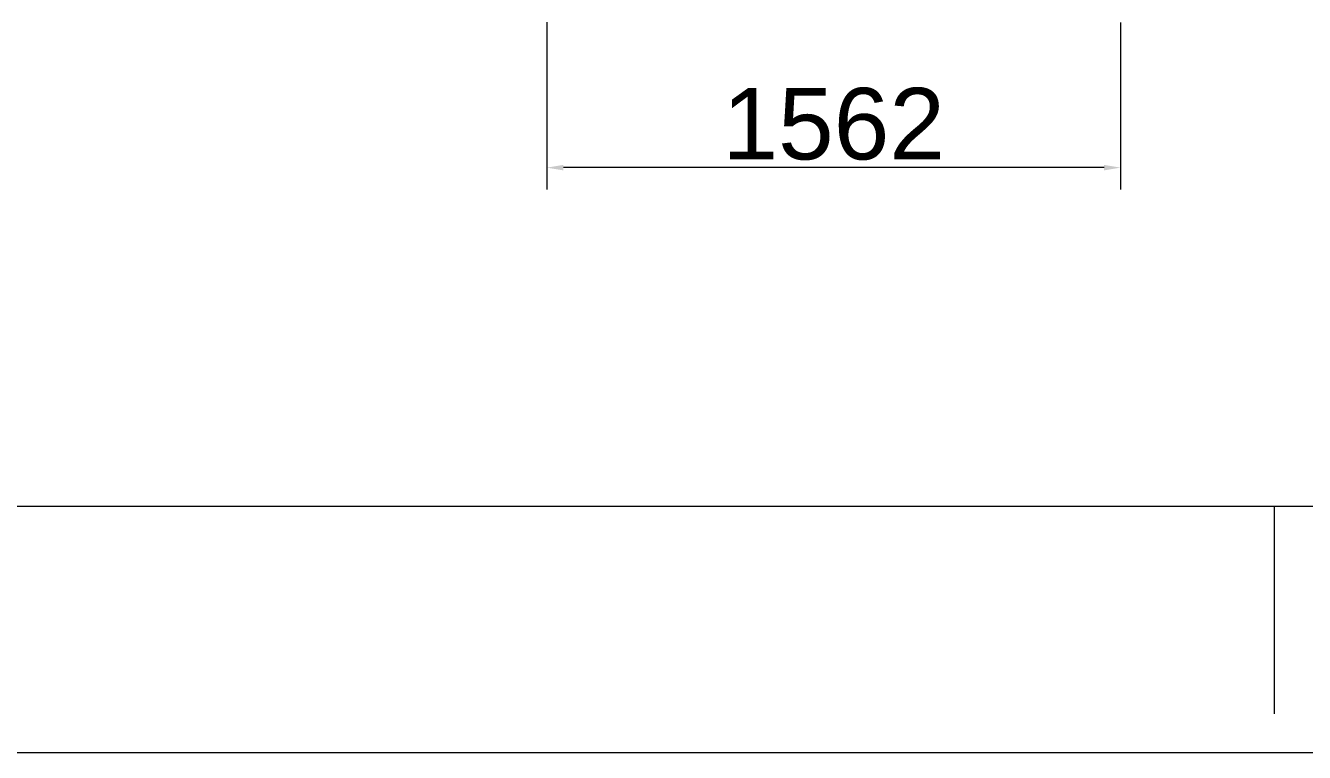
# Model space of a CAD drawing. Header units: millimetres. Extents: x 907 to 806139, y 2004 to 615514.
# Drawn here: x 115830 to 204276, y 2004 to 52307 of the extents above; entities that cross this region are included whole.
import ezdxf
from ezdxf.enums import TextEntityAlignment as Align

# ---------------------------------------------------------------- set-up
doc = ezdxf.new("R2010")
doc.units = ezdxf.units.MM
doc.header["$LTSCALE"] = 25.4
doc.layers.get('Defpoints').update_dxf_attribs({"lineweight": 5})
doc.layers.add('Title Block', color=7, linetype='Continuous', lineweight=5)
doc.styles.add('ACANSTS', font='romans.shx', dxfattribs={"height": 25.4})
doc.styles.add('Roman', font='arial.ttf')
doc.styles.get("Standard").update_dxf_attribs({"font": 'arial.ttf'})
doc.dimstyles.new('ISO-25', dxfattribs={"dimscale": 30, "dimtxt": 38.1, "dimasz": 38.1, "dimexe": 50.8, "dimexo": 50.8, "dimgap": 15.875, "dimtad": 1, "dimtih": 1, "dimtoh": 1, "dimdec": 1, "dimlfac": 0.03937, "dimdsep": 46, "dimtxsty": 'Standard', "dimcen": 63.5, "dimclrd": 7, "dimclre": 7, "dimclrt": 7, "dimadec": 0, "dimazin": 0, "dimtfac": 1, "dimtdec": 1, "dimtmove": 0, "dimatfit": 3, "dimfxl": 25.4, "dimlwd": 5, "dimlwe": 5, "dimarcsym": 0})

# ---------------------------------------------------------------- blocks, each defined once
blk = doc.blocks.new('LONE STAR BLOWER TITLE BLOCK (SIZE A)')
at = {"layer": 'Title Block', "lineweight": 15}
for p, q in [((12.7, 12.7), (587.375, 12.7)), ((150.019, 1.984), (150.019, 12.7)), ((0, 0), (600.075, 0))]:
    blk.add_line(p, q, dxfattribs=at)
at = {"layer": 'Title Block', "lineweight": 15, "style": 'ACANSTS'}
for tag, p, height in [('DRAWN_BY', (375.455, 58.156), 3.429), ('DRAWN_DATE', (402.657, 58.472), 3.429), ('DRAWING_SUBTITLE', (450.179, 50.212), 5.144), ('CHECKED_BY', (376.02, 49.373), 3.429), ('CHECK_DATE', (402.181, 49.496), 3.429), ('ENGINEER', (375.867, 40.952), 3.429), ('ENG_DATE', (401.953, 40.924), 3.429), ('DRAWING_SUBTITLE', (450.116, 39.354), 5.144), ('MANUFACTURING', (375.757, 32.379), 3.429), ('MFG_DATE', (401.98, 32.456), 3.429), ('CONTROL', (375.757, 23.807), 3.429), ('CONTROL_DATE', (401.98, 23.884), 3.429), ('CAGE_CODE', (455.358, 23.273), 3.429), ('MODEL_FILE_NAME', (230.141, 15.522), 3.429), ('APPROVED_BY', (375.471, 14.544), 3.429), ('APPROVAL_DATE', (401.769, 14.473), 3.429)]:
    blk.add_attdef(tag, p, '', height=height, dxfattribs=at)
at = {"layer": 'Title Block', "lineweight": 15, "style": 'Roman', "flags": 8}
for tag, height, p in [('DWG_NUMBER', 7.144, (484.287, 29.145)), ('SCALE', 3.429, (459.829, 17.884)), ('SHEETNUMBER', 3.429, (539.893, 17.884)), ('TOTA_SHEETS', 3.429, (556.105, 17.82))]:
    blk.add_attdef(tag, text='', height=height, dxfattribs=at).set_placement(p, align=Align.TOP_LEFT)
at = {"layer": 'Title Block', "lineweight": 15, "style": 'ACANSTS'}
blk.add_attdef('REVISION', text='', height=3.429, dxfattribs=at).set_placement((580.377, 22.69), align=Align.CENTER)
blk = doc.blocks.new('*D152')
at = {"color": 7, "linetype": 'Continuous', "lineweight": 5, "transparency": 16777216}
for p, q in [((151883, 52536), (151883, 40951)), ((191558, 52526), (191558, 40951)), ((190415, 42475), (153026, 42475))]:
    blk.add_line(p, q, dxfattribs=at)
at = {"color": 7, "transparency": 16777216}
for points in [[(153026, 42666), (153026, 42285), (151883, 42475)], [(190415, 42666), (190415, 42285), (191558, 42475)]]:
    blk.add_solid(points, dxfattribs=at)
at = {"layer": 'Defpoints', "color": 0, "transparency": 16777216}
for p in [(151883, 54060), (191558, 54050), (151883, 42475)]:
    blk.add_point(p, dxfattribs=at)
at = {"color": 7, "lineweight": 5, "transparency": 16777216, "insert": (171721, 45481), "char_height": 4953, "attachment_point": 5, "style": 'Roman'}
blk.add_mtext('1562', dxfattribs=at)

msp = doc.modelspace()

# ---------------------------------------------------------------- block references
at = {"xscale": 1341.885352952126, "yscale": 1341.885352952126, "zscale": 1341.885352952126}
msp.add_blockref('LONE STAR BLOWER TITLE BLOCK (SIZE A)', (907.34, 2004.12), dxfattribs=at)

# ---------------------------------------------------------------- dimensions: what is measured, and where the dimension line sits
at = {"color": 7, "lineweight": 5}
dim = msp.add_linear_dim(base=(151883.23, 42475.49), p1=(191558.01, 54049.84), p2=(151883.23, 54059.76), dimstyle='ISO-25', override={"dimscale": 30, "dimtxt": 165.1, "dimdec": 0, "dimpost": '\\X', "dimtxsty": 'Roman', "dimtmove": 1}, dxfattribs=at)
dim.commit()
dim.dimension.update_dxf_attribs({"geometry": '*D152', "text_midpoint": (171720.62, 45480.6)})

doc.saveas('drawing.dxf')
